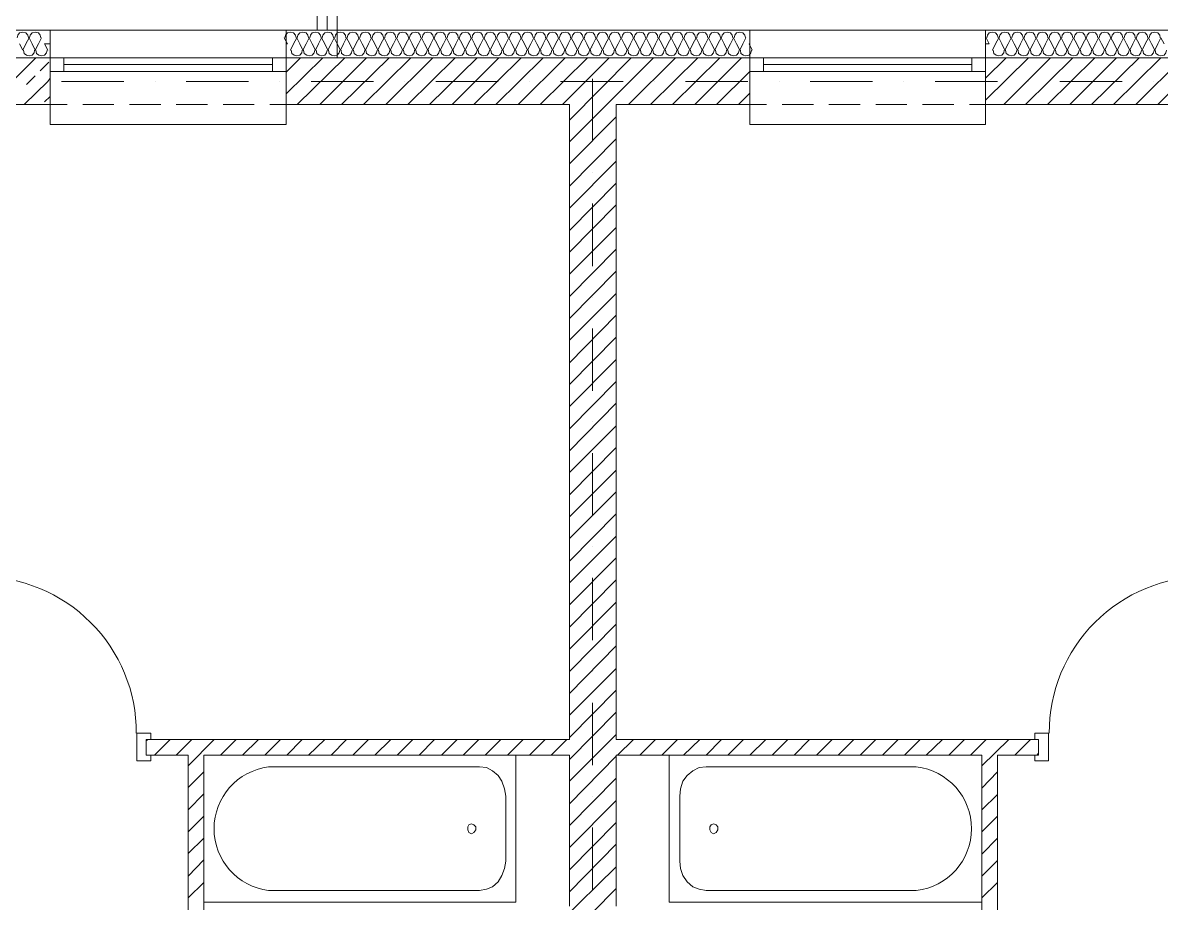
# Model space of a CAD drawing. Header units: millimetres. Extents: x 440 to 72591, y -28954 to 25941.
# Drawn here: x 16891 to 22683, y -14416 to -9935 of the extents above; entities that cross this region are included whole.
import ezdxf

# ---------------------------------------------------------------- set-up
doc = ezdxf.new("R2010")
doc.units = ezdxf.units.MM
doc.layers.add('podkład', color=7, linetype='Continuous')

msp = doc.modelspace()

# ---------------------------------------------------------------- linework, layer by layer
at = {"layer": 'podkład', "color": 7, "lineweight": 5, "transparency": 33554572}
for points in [[(13192.5, -10112.8), (13192.5, -8773.1), (18490.9, -8773.1), (18490.9, -10112.8)], [(13240.1, -9973.1), (13240.1, -8823.9), (18440.1, -8823.9), (18440.1, -9973.1)], [(13290.9, -9973.1), (13290.9, -8871.5), (18389.3, -8871.5), (18389.3, -9973.1)], [(6503.6, -9973.1), (15341.7, -9973.1), (15341.7, -10112.8), (16341.7, -10112.8), (16341.7, -9973.1), (20589.3, -9973.1), (20589.3, -10112.8), (21789.3, -10112.8), (21789.3, -9973.1), (25179.8, -9973.1), (25179.8, -10112.8), (26179.8, -10112.8), (26179.8, -9973.1), (27249.7, -9973.1), (27249.7, -18290.6)], [(18230.6, -9973.1), (18230.6, -10112.8), (18160.8, -10112.8), (17030.6, -10112.8), (17030.6, -9973.1)], [(20589.3, -9973.1), (21789.3, -9973.1)], [(17100.4, -10182.6), (17100.4, -10112.8)], [(18160.8, -10182.6), (18160.8, -10112.8)], [(20659.2, -10182.6), (20659.2, -10112.8)], [(21719.5, -10182.6), (21719.5, -10112.8)], [(17030.6, -10182.6), (18230.6, -10182.6)], [(17100.4, -10147.7), (18160.8, -10147.7)], [(20589.3, -10182.6), (21789.3, -10182.6)], [(20659.2, -10147.7), (21719.5, -10147.7)], [(18230.6, -10350.9), (18230.6, -10452.5), (17030.6, -10452.5), (17030.6, -10350.9)], [(20589.3, -10350.9), (20589.3, -10452.5), (21789.3, -10452.5), (21789.3, -10350.9)], [(17541.7, -13662), (17541.7, -13690.6), (17471.9, -13690.6), (17471.9, -13550.9), (17541.7, -13550.9), (17541.7, -13582.6)], [(22040.1, -13662), (22040.1, -13690.6), (22110, -13690.6), (22110, -13550.9), (22040.1, -13550.9), (22040.1, -13582.6)]]:
    msp.add_lwpolyline(points, dxfattribs=at)
at = {"layer": 'podkład', "color": 8, "lineweight": 5, "true_color": 0x808080, "transparency": 33554572}
for points in [[(16919.5, -10011.2), (16916.3, -9998.5), (16906.8, -9985.8), (16890.9, -9982.6), (16875.1, -9985.8), (16865.5, -9998.5), (16862.4, -10011.2)], [(16986.2, -10011.2), (16970.3, -10042.9), (16954.4, -10074.7), (16938.5, -10042.9), (16922.7, -10011.2), (16906.8, -10042.9), (16890.9, -10074.7), (16875.1, -10042.9)], [(16983, -10011.2), (16979.8, -9998.5), (16970.3, -9985.8), (16954.4, -9982.6), (16938.5, -9985.8), (16929, -9998.5), (16925.8, -10011.2)], [(18230.6, -10042.9), (18237, -10042.9), (18221.1, -10011.2)], [(18281.4, -10011.2), (18278.2, -9998.5), (18268.7, -9985.8), (18252.8, -9982.6), (18237, -9985.8), (18227.4, -9998.5), (18224.3, -10011.2)], [(20570.3, -10011.2), (20554.4, -10042.9), (20538.5, -10074.7), (20522.7, -10042.9), (20506.8, -10011.2), (20490.9, -10042.9), (20475.1, -10074.7), (20459.2, -10042.9), (20443.3, -10011.2), (20427.4, -10042.9), (20411.6, -10074.7), (20395.7, -10042.9), (20379.8, -10011.2), (20363.9, -10042.9), (20348.1, -10074.7), (20332.2, -10042.9), (20316.3, -10011.2), (20300.4, -10042.9), (20284.6, -10074.7), (20268.7, -10042.9), (20252.8, -10011.2), (20237, -10042.9), (20221.1, -10074.7), (20205.2, -10042.9), (20189.3, -10011.2), (20173.5, -10042.9), (20157.6, -10074.7), (20141.7, -10042.9), (20125.8, -10011.2), (20110, -10042.9), (20094.1, -10074.7), (20078.2, -10042.9), (20062.4, -10011.2), (20046.5, -10042.9), (20030.6, -10074.7), (20014.7, -10042.9), (19998.9, -10011.2), (19983, -10042.9), (19967.1, -10074.7), (19951.2, -10042.9), (19935.4, -10011.2), (19919.5, -10042.9), (19903.6, -10074.7), (19887.7, -10042.9), (19871.9, -10011.2), (19856, -10042.9), (19840.1, -10074.7), (19824.3, -10042.9), (19808.4, -10011.2), (19792.5, -10042.9), (19776.6, -10074.7), (19760.8, -10042.9), (19744.9, -10011.2), (19729, -10042.9), (19713.1, -10074.7), (19697.3, -10042.9), (19681.4, -10011.2), (19665.5, -10042.9), (19649.7, -10074.7), (19633.8, -10042.9), (19617.9, -10011.2), (19602, -10042.9), (19586.2, -10074.7), (19570.3, -10042.9), (19554.4, -10011.2), (19538.5, -10042.9), (19522.7, -10074.7), (19506.8, -10042.9), (19490.9, -10011.2), (19475.1, -10042.9), (19459.2, -10074.7), (19443.3, -10042.9), (19427.4, -10011.2), (19411.6, -10042.9), (19395.7, -10074.7), (19379.8, -10042.9), (19363.9, -10011.2), (19348.1, -10042.9), (19332.2, -10074.7), (19316.3, -10042.9), (19300.4, -10011.2), (19284.6, -10042.9), (19268.7, -10074.7), (19252.8, -10042.9), (19237, -10011.2), (19221.1, -10042.9), (19205.2, -10074.7), (19189.3, -10042.9), (19173.5, -10011.2), (19157.6, -10042.9), (19141.7, -10074.7), (19125.8, -10042.9), (19110, -10011.2), (19094.1, -10042.9), (19078.2, -10074.7), (19062.4, -10042.9), (19046.5, -10011.2), (19030.6, -10042.9), (19014.7, -10074.7), (18998.9, -10042.9), (18983, -10011.2), (18967.1, -10042.9), (18951.2, -10074.7), (18935.4, -10042.9), (18919.5, -10011.2), (18903.6, -10042.9), (18887.7, -10074.7), (18871.9, -10042.9), (18856, -10011.2), (18840.1, -10042.9), (18824.3, -10074.7), (18808.4, -10042.9), (18792.5, -10011.2), (18776.6, -10042.9), (18760.8, -10074.7), (18744.9, -10042.9), (18729, -10011.2), (18713.1, -10042.9), (18697.3, -10074.7), (18681.4, -10042.9), (18665.5, -10011.2), (18649.7, -10042.9), (18633.8, -10074.7), (18617.9, -10042.9), (18602, -10011.2), (18586.2, -10042.9), (18570.3, -10074.7), (18554.4, -10042.9), (18538.5, -10011.2), (18522.7, -10042.9), (18506.8, -10074.7), (18490.9, -10042.9), (18475.1, -10011.2), (18459.2, -10042.9), (18443.3, -10074.7), (18427.4, -10042.9), (18411.6, -10011.2), (18395.7, -10042.9), (18379.8, -10074.7), (18363.9, -10042.9), (18348.1, -10011.2), (18332.2, -10042.9), (18316.3, -10074.7), (18300.4, -10042.9), (18284.6, -10011.2), (18268.7, -10042.9), (18252.8, -10074.7)], [(18344.9, -10011.2), (18341.7, -9998.5), (18332.2, -9985.8), (18316.3, -9982.6), (18300.4, -9985.8), (18290.9, -9998.5), (18287.7, -10011.2)], [(18408.4, -10011.2), (18405.2, -9998.5), (18395.7, -9985.8), (18379.8, -9982.6), (18363.9, -9985.8), (18354.4, -9998.5), (18351.2, -10011.2)], [(18471.9, -10011.2), (18468.7, -9998.5), (18459.2, -9985.8), (18443.3, -9982.6), (18427.4, -9985.8), (18417.9, -9998.5), (18414.7, -10011.2)], [(18535.4, -10011.2), (18532.2, -9998.5), (18522.7, -9985.8), (18506.8, -9982.6), (18490.9, -9985.8), (18481.4, -9998.5), (18478.2, -10011.2)], [(18598.9, -10011.2), (18595.7, -9998.5), (18586.2, -9985.8), (18570.3, -9982.6), (18554.4, -9985.8), (18544.9, -9998.5), (18541.7, -10011.2)], [(18662.4, -10011.2), (18659.2, -9998.5), (18649.7, -9985.8), (18633.8, -9982.6), (18617.9, -9985.8), (18608.4, -9998.5), (18605.2, -10011.2)], [(18725.8, -10011.2), (18722.7, -9998.5), (18713.1, -9985.8), (18697.3, -9982.6), (18681.4, -9985.8), (18671.9, -9998.5), (18668.7, -10011.2)], [(18789.3, -10011.2), (18786.2, -9998.5), (18776.6, -9985.8), (18760.8, -9982.6), (18744.9, -9985.8), (18735.4, -9998.5), (18732.2, -10011.2)], [(18852.8, -10011.2), (18849.7, -9998.5), (18840.1, -9985.8), (18824.3, -9982.6), (18808.4, -9985.8), (18798.9, -9998.5), (18795.7, -10011.2)], [(18916.3, -10011.2), (18913.1, -9998.5), (18903.6, -9985.8), (18887.7, -9982.6), (18871.9, -9985.8), (18862.4, -9998.5), (18859.2, -10011.2)], [(18979.8, -10011.2), (18976.6, -9998.5), (18967.1, -9985.8), (18951.2, -9982.6), (18935.4, -9985.8), (18925.8, -9998.5), (18922.7, -10011.2)], [(19043.3, -10011.2), (19040.1, -9998.5), (19030.6, -9985.8), (19014.7, -9982.6), (18998.9, -9985.8), (18989.3, -9998.5), (18986.2, -10011.2)], [(19106.8, -10011.2), (19103.6, -9998.5), (19094.1, -9985.8), (19078.2, -9982.6), (19062.4, -9985.8), (19052.8, -9998.5), (19049.7, -10011.2)], [(19170.3, -10011.2), (19167.1, -9998.5), (19157.6, -9985.8), (19141.7, -9982.6), (19125.8, -9985.8), (19116.3, -9998.5), (19113.1, -10011.2)], [(19233.8, -10011.2), (19230.6, -9998.5), (19221.1, -9985.8), (19205.2, -9982.6), (19189.3, -9985.8), (19179.8, -9998.5), (19176.6, -10011.2)], [(19297.3, -10011.2), (19294.1, -9998.5), (19284.6, -9985.8), (19268.7, -9982.6), (19252.8, -9985.8), (19243.3, -9998.5), (19240.1, -10011.2)], [(19360.8, -10011.2), (19357.6, -9998.5), (19348.1, -9985.8), (19332.2, -9982.6), (19316.3, -9985.8), (19306.8, -9998.5), (19303.6, -10011.2)], [(19424.3, -10011.2), (19421.1, -9998.5), (19411.6, -9985.8), (19395.7, -9982.6), (19379.8, -9985.8), (19370.3, -9998.5), (19367.1, -10011.2)], [(19487.7, -10011.2), (19484.6, -9998.5), (19475.1, -9985.8), (19459.2, -9982.6), (19443.3, -9985.8), (19433.8, -9998.5), (19430.6, -10011.2)], [(19551.2, -10011.2), (19548.1, -9998.5), (19538.5, -9985.8), (19522.7, -9982.6), (19506.8, -9985.8), (19497.3, -9998.5), (19494.1, -10011.2)], [(19614.7, -10011.2), (19611.6, -9998.5), (19602, -9985.8), (19586.2, -9982.6), (19570.3, -9985.8), (19560.8, -9998.5), (19557.6, -10011.2)], [(19678.2, -10011.2), (19675.1, -9998.5), (19665.5, -9985.8), (19649.7, -9982.6), (19633.8, -9985.8), (19624.3, -9998.5), (19621.1, -10011.2)], [(19741.7, -10011.2), (19738.5, -9998.5), (19729, -9985.8), (19713.1, -9982.6), (19697.3, -9985.8), (19687.7, -9998.5), (19684.6, -10011.2)], [(19805.2, -10011.2), (19802, -9998.5), (19792.5, -9985.8), (19776.6, -9982.6), (19760.8, -9985.8), (19751.2, -9998.5), (19748.1, -10011.2)], [(19868.7, -10011.2), (19865.5, -9998.5), (19856, -9985.8), (19840.1, -9982.6), (19824.3, -9985.8), (19814.7, -9998.5), (19811.6, -10011.2)], [(19932.2, -10011.2), (19929, -9998.5), (19919.5, -9985.8), (19903.6, -9982.6), (19887.7, -9985.8), (19878.2, -9998.5), (19875.1, -10011.2)], [(19995.7, -10011.2), (19992.5, -9998.5), (19983, -9985.8), (19967.1, -9982.6), (19951.2, -9985.8), (19941.7, -9998.5), (19938.5, -10011.2)], [(20059.2, -10011.2), (20056, -9998.5), (20046.5, -9985.8), (20030.6, -9982.6), (20014.7, -9985.8), (20005.2, -9998.5), (20002, -10011.2)], [(20122.7, -10011.2), (20119.5, -9998.5), (20110, -9985.8), (20094.1, -9982.6), (20078.2, -9985.8), (20068.7, -9998.5), (20065.5, -10011.2)], [(20186.2, -10011.2), (20183, -9998.5), (20173.5, -9985.8), (20157.6, -9982.6), (20141.7, -9985.8), (20132.2, -9998.5), (20129, -10011.2)], [(20249.7, -10011.2), (20246.5, -9998.5), (20237, -9985.8), (20221.1, -9982.6), (20205.2, -9985.8), (20195.7, -9998.5), (20192.5, -10011.2)], [(20313.1, -10011.2), (20310, -9998.5), (20300.4, -9985.8), (20284.6, -9982.6), (20268.7, -9985.8), (20259.2, -9998.5), (20256, -10011.2)], [(20376.6, -10011.2), (20373.5, -9998.5), (20363.9, -9985.8), (20348.1, -9982.6), (20332.2, -9985.8), (20322.7, -9998.5), (20319.5, -10011.2)], [(20440.1, -10011.2), (20437, -9998.5), (20427.4, -9985.8), (20411.6, -9982.6), (20395.7, -9985.8), (20386.2, -9998.5), (20383, -10011.2)], [(20503.6, -10011.2), (20500.4, -9998.5), (20490.9, -9985.8), (20475.1, -9982.6), (20459.2, -9985.8), (20449.7, -9998.5), (20446.5, -10011.2)], [(20567.1, -10011.2), (20563.9, -9998.5), (20554.4, -9985.8), (20538.5, -9982.6), (20522.7, -9985.8), (20513.1, -9998.5), (20510, -10011.2)], [(21789.3, -10042.9), (21808.4, -10042.9), (21792.5, -10011.2)], [(21852.8, -10011.2), (21849.7, -9998.5), (21840.1, -9985.8), (21824.3, -9982.6), (21808.4, -9985.8), (21798.9, -9998.5), (21795.7, -10011.2)], [(22697.3, -10042.9), (22681.4, -10011.2), (22665.5, -10042.9), (22649.7, -10074.7), (22633.8, -10042.9), (22617.9, -10011.2), (22602, -10042.9), (22586.2, -10074.7), (22570.3, -10042.9), (22554.4, -10011.2), (22538.5, -10042.9), (22522.7, -10074.7), (22506.8, -10042.9), (22490.9, -10011.2), (22475.1, -10042.9), (22459.2, -10074.7), (22443.3, -10042.9), (22427.4, -10011.2), (22411.6, -10042.9), (22395.7, -10074.7), (22379.8, -10042.9), (22363.9, -10011.2), (22348.1, -10042.9), (22332.2, -10074.7), (22316.3, -10042.9), (22300.4, -10011.2), (22284.6, -10042.9), (22268.7, -10074.7), (22252.8, -10042.9), (22237, -10011.2), (22221.1, -10042.9), (22205.2, -10074.7), (22189.3, -10042.9), (22173.5, -10011.2), (22157.6, -10042.9), (22141.7, -10074.7), (22125.8, -10042.9), (22110, -10011.2), (22094.1, -10042.9), (22078.2, -10074.7), (22062.4, -10042.9), (22046.5, -10011.2), (22030.6, -10042.9), (22014.7, -10074.7), (21998.9, -10042.9), (21983, -10011.2), (21967.1, -10042.9), (21951.2, -10074.7), (21935.4, -10042.9), (21919.5, -10011.2), (21903.6, -10042.9), (21887.7, -10074.7), (21871.9, -10042.9), (21856, -10011.2), (21840.1, -10042.9), (21824.3, -10074.7)], [(21916.3, -10011.2), (21913.1, -9998.5), (21903.6, -9985.8), (21887.7, -9982.6), (21871.9, -9985.8), (21862.4, -9998.5), (21859.2, -10011.2)], [(21979.8, -10011.2), (21976.6, -9998.5), (21967.1, -9985.8), (21951.2, -9982.6), (21935.4, -9985.8), (21925.8, -9998.5), (21922.7, -10011.2)], [(22043.3, -10011.2), (22040.1, -9998.5), (22030.6, -9985.8), (22014.7, -9982.6), (21998.9, -9985.8), (21989.3, -9998.5), (21986.2, -10011.2)], [(22106.8, -10011.2), (22103.6, -9998.5), (22094.1, -9985.8), (22078.2, -9982.6), (22062.4, -9985.8), (22052.8, -9998.5), (22049.7, -10011.2)], [(22170.3, -10011.2), (22167.1, -9998.5), (22157.6, -9985.8), (22141.7, -9982.6), (22125.8, -9985.8), (22116.3, -9998.5), (22113.1, -10011.2)], [(22233.8, -10011.2), (22230.6, -9998.5), (22221.1, -9985.8), (22205.2, -9982.6), (22189.3, -9985.8), (22179.8, -9998.5), (22176.6, -10011.2)], [(22297.3, -10011.2), (22294.1, -9998.5), (22284.6, -9985.8), (22268.7, -9982.6), (22252.8, -9985.8), (22243.3, -9998.5), (22240.1, -10011.2)], [(22360.8, -10011.2), (22357.6, -9998.5), (22348.1, -9985.8), (22332.2, -9982.6), (22316.3, -9985.8), (22306.8, -9998.5), (22303.6, -10011.2)], [(22424.3, -10011.2), (22421.1, -9998.5), (22411.6, -9985.8), (22395.7, -9982.6), (22379.8, -9985.8), (22370.3, -9998.5), (22367.1, -10011.2)], [(22487.7, -10011.2), (22484.6, -9998.5), (22475.1, -9985.8), (22459.2, -9982.6), (22443.3, -9985.8), (22433.8, -9998.5), (22430.6, -10011.2)], [(22551.2, -10011.2), (22548.1, -9998.5), (22538.5, -9985.8), (22522.7, -9982.6), (22506.8, -9985.8), (22497.3, -9998.5), (22494.1, -10011.2)], [(22614.7, -10011.2), (22611.6, -9998.5), (22602, -9985.8), (22586.2, -9982.6), (22570.3, -9985.8), (22560.8, -9998.5), (22557.6, -10011.2)], [(22678.2, -10011.2), (22675.1, -9998.5), (22665.5, -9985.8), (22649.7, -9982.6), (22633.8, -9985.8), (22624.3, -9998.5), (22621.1, -10011.2)], [(16894.1, -10074.7), (16897.3, -10090.6), (16910, -10100.1), (16922.7, -10103.3), (16938.5, -10100.1), (16948.1, -10087.4), (16951.2, -10074.7)], [(16957.6, -10074.7), (16960.8, -10090.6), (16973.5, -10100.1), (16986.2, -10103.3), (17002, -10100.1), (17011.6, -10087.4), (17014.7, -10074.7)], [(17030.6, -10042.9), (17002, -10042.9), (17017.9, -10074.7)], [(18256, -10074.7), (18259.2, -10090.6), (18271.9, -10100.1), (18284.6, -10103.3), (18300.4, -10100.1), (18310, -10087.4), (18313.1, -10074.7)], [(18319.5, -10074.7), (18322.7, -10090.6), (18335.4, -10100.1), (18348.1, -10103.3), (18363.9, -10100.1), (18373.5, -10087.4), (18376.6, -10074.7)], [(18383, -10074.7), (18386.2, -10090.6), (18398.9, -10100.1), (18411.6, -10103.3), (18427.4, -10100.1), (18437, -10087.4), (18440.1, -10074.7)], [(18446.5, -10074.7), (18449.7, -10090.6), (18462.4, -10100.1), (18475.1, -10103.3), (18490.9, -10100.1), (18500.4, -10087.4), (18503.6, -10074.7)], [(18510, -10074.7), (18513.1, -10090.6), (18525.8, -10100.1), (18538.5, -10103.3), (18554.4, -10100.1), (18563.9, -10087.4), (18567.1, -10074.7)], [(18573.5, -10074.7), (18576.6, -10090.6), (18589.3, -10100.1), (18602, -10103.3), (18617.9, -10100.1), (18627.4, -10087.4), (18630.6, -10074.7)], [(18637, -10074.7), (18640.1, -10090.6), (18652.8, -10100.1), (18665.5, -10103.3), (18681.4, -10100.1), (18690.9, -10087.4), (18694.1, -10074.7)], [(18700.4, -10074.7), (18703.6, -10090.6), (18716.3, -10100.1), (18729, -10103.3), (18744.9, -10100.1), (18754.4, -10087.4), (18757.6, -10074.7)], [(18763.9, -10074.7), (18767.1, -10090.6), (18779.8, -10100.1), (18792.5, -10103.3), (18808.4, -10100.1), (18817.9, -10087.4), (18821.1, -10074.7)], [(18827.4, -10074.7), (18830.6, -10090.6), (18843.3, -10100.1), (18856, -10103.3), (18871.9, -10100.1), (18881.4, -10087.4), (18884.6, -10074.7)], [(18890.9, -10074.7), (18894.1, -10090.6), (18906.8, -10100.1), (18919.5, -10103.3), (18935.4, -10100.1), (18944.9, -10087.4), (18948.1, -10074.7)], [(18954.4, -10074.7), (18957.6, -10090.6), (18970.3, -10100.1), (18983, -10103.3), (18998.9, -10100.1), (19008.4, -10087.4), (19011.6, -10074.7)], [(19017.9, -10074.7), (19021.1, -10090.6), (19033.8, -10100.1), (19046.5, -10103.3), (19062.4, -10100.1), (19071.9, -10087.4), (19075.1, -10074.7)], [(19081.4, -10074.7), (19084.6, -10090.6), (19097.3, -10100.1), (19110, -10103.3), (19125.8, -10100.1), (19135.4, -10087.4), (19138.5, -10074.7)], [(19144.9, -10074.7), (19148.1, -10090.6), (19160.8, -10100.1), (19173.5, -10103.3), (19189.3, -10100.1), (19198.9, -10087.4), (19202, -10074.7)], [(19208.4, -10074.7), (19211.6, -10090.6), (19224.3, -10100.1), (19237, -10103.3), (19252.8, -10100.1), (19262.4, -10087.4), (19265.5, -10074.7)], [(19271.9, -10074.7), (19275.1, -10090.6), (19287.8, -10100.1), (19300.4, -10103.3), (19316.3, -10100.1), (19325.8, -10087.4), (19329, -10074.7)], [(19335.4, -10074.7), (19338.5, -10090.6), (19351.2, -10100.1), (19363.9, -10103.3), (19379.8, -10100.1), (19389.3, -10087.4), (19392.5, -10074.7)], [(19398.9, -10074.7), (19402, -10090.6), (19414.7, -10100.1), (19427.4, -10103.3), (19443.3, -10100.1), (19452.8, -10087.4), (19456, -10074.7)], [(19462.4, -10074.7), (19465.5, -10090.6), (19478.2, -10100.1), (19490.9, -10103.3), (19506.8, -10100.1), (19516.3, -10087.4), (19519.5, -10074.7)], [(19525.8, -10074.7), (19529, -10090.6), (19541.7, -10100.1), (19554.4, -10103.3), (19570.3, -10100.1), (19579.8, -10087.4), (19583, -10074.7)], [(19589.3, -10074.7), (19592.5, -10090.6), (19605.2, -10100.1), (19617.9, -10103.3), (19633.8, -10100.1), (19643.3, -10087.4), (19646.5, -10074.7)], [(19652.8, -10074.7), (19656, -10090.6), (19668.7, -10100.1), (19681.4, -10103.3), (19697.3, -10100.1), (19706.8, -10087.4), (19710, -10074.7)], [(19716.3, -10074.7), (19719.5, -10090.6), (19732.2, -10100.1), (19744.9, -10103.3), (19760.8, -10100.1), (19770.3, -10087.4), (19773.5, -10074.7)], [(19779.8, -10074.7), (19783, -10090.6), (19795.7, -10100.1), (19808.4, -10103.3), (19824.3, -10100.1), (19833.8, -10087.4), (19837, -10074.7)], [(19843.3, -10074.7), (19846.5, -10090.6), (19859.2, -10100.1), (19871.9, -10103.3), (19887.7, -10100.1), (19897.3, -10087.4), (19900.4, -10074.7)], [(19906.8, -10074.7), (19910, -10090.6), (19922.7, -10100.1), (19935.4, -10103.3), (19951.2, -10100.1), (19960.8, -10087.4), (19963.9, -10074.7)], [(19970.3, -10074.7), (19973.5, -10090.6), (19986.2, -10100.1), (19998.9, -10103.3), (20014.7, -10100.1), (20024.3, -10087.4), (20027.4, -10074.7)], [(20033.8, -10074.7), (20037, -10090.6), (20049.7, -10100.1), (20062.4, -10103.3), (20078.2, -10100.1), (20087.7, -10087.4), (20090.9, -10074.7)], [(20097.3, -10074.7), (20100.4, -10090.6), (20113.1, -10100.1), (20125.8, -10103.3), (20141.7, -10100.1), (20151.2, -10087.4), (20154.4, -10074.7)], [(20160.8, -10074.7), (20163.9, -10090.6), (20176.6, -10100.1), (20189.3, -10103.3), (20205.2, -10100.1), (20214.7, -10087.4), (20217.9, -10074.7)], [(20224.3, -10074.7), (20227.4, -10090.6), (20240.1, -10100.1), (20252.8, -10103.3), (20268.7, -10100.1), (20278.2, -10087.4), (20281.4, -10074.7)], [(20287.7, -10074.7), (20290.9, -10090.6), (20303.6, -10100.1), (20316.3, -10103.3), (20332.2, -10100.1), (20341.7, -10087.4), (20344.9, -10074.7)], [(20351.2, -10074.7), (20354.4, -10090.6), (20367.1, -10100.1), (20379.8, -10103.3), (20395.7, -10100.1), (20405.2, -10087.4), (20408.4, -10074.7)], [(20414.7, -10074.7), (20417.9, -10090.6), (20430.6, -10100.1), (20443.3, -10103.3), (20459.2, -10100.1), (20468.7, -10087.4), (20471.9, -10074.7)], [(20478.2, -10074.7), (20481.4, -10090.6), (20494.1, -10100.1), (20506.8, -10103.3), (20522.7, -10100.1), (20532.2, -10087.4), (20535.4, -10074.7)], [(20541.7, -10074.7), (20544.9, -10090.6), (20557.6, -10100.1), (20570.3, -10103.3), (20586.2, -10100.1), (20595.7, -10087.4), (20598.9, -10074.7)], [(20589.3, -10042.9), (20586.2, -10042.9), (20602, -10074.7)], [(21827.4, -10074.7), (21830.6, -10090.6), (21843.3, -10100.1), (21856, -10103.3), (21871.9, -10100.1), (21881.4, -10087.4), (21884.6, -10074.7)], [(21890.9, -10074.7), (21894.1, -10090.6), (21906.8, -10100.1), (21919.5, -10103.3), (21935.4, -10100.1), (21944.9, -10087.4), (21948.1, -10074.7)], [(21954.4, -10074.7), (21957.6, -10090.6), (21970.3, -10100.1), (21983, -10103.3), (21998.9, -10100.1), (22008.4, -10087.4), (22011.6, -10074.7)], [(22017.9, -10074.7), (22021.1, -10090.6), (22033.8, -10100.1), (22046.5, -10103.3), (22062.4, -10100.1), (22071.9, -10087.4), (22075, -10074.7)], [(22081.4, -10074.7), (22084.6, -10090.6), (22097.3, -10100.1), (22110, -10103.3), (22125.8, -10100.1), (22135.4, -10087.4), (22138.5, -10074.7)], [(22144.9, -10074.7), (22148.1, -10090.6), (22160.8, -10100.1), (22173.5, -10103.3), (22189.3, -10100.1), (22198.9, -10087.4), (22202, -10074.7)], [(22208.4, -10074.7), (22211.6, -10090.6), (22224.3, -10100.1), (22237, -10103.3), (22252.8, -10100.1), (22262.4, -10087.4), (22265.5, -10074.7)], [(22271.9, -10074.7), (22275.1, -10090.6), (22287.7, -10100.1), (22300.4, -10103.3), (22316.3, -10100.1), (22325.8, -10087.4), (22329, -10074.7)], [(22335.4, -10074.7), (22338.5, -10090.6), (22351.2, -10100.1), (22363.9, -10103.3), (22379.8, -10100.1), (22389.3, -10087.4), (22392.5, -10074.7)], [(22398.9, -10074.7), (22402, -10090.6), (22414.7, -10100.1), (22427.4, -10103.3), (22443.3, -10100.1), (22452.8, -10087.4), (22456, -10074.7)], [(22462.4, -10074.7), (22465.5, -10090.6), (22478.2, -10100.1), (22490.9, -10103.3), (22506.8, -10100.1), (22516.3, -10087.4), (22519.5, -10074.7)], [(22525.8, -10074.7), (22529, -10090.6), (22541.7, -10100.1), (22554.4, -10103.3), (22570.3, -10100.1), (22579.8, -10087.4), (22583, -10074.7)], [(22589.3, -10074.7), (22592.5, -10090.6), (22605.2, -10100.1), (22617.9, -10103.3), (22633.8, -10100.1), (22643.3, -10087.4), (22646.5, -10074.7)], [(22652.8, -10074.7), (22656, -10090.6), (22668.7, -10100.1), (22681.4, -10103.3), (22697.3, -10100.1), (22706.8, -10087.4), (22710, -10074.7)], [(16716.3, -10350.9), (16837, -10233.4), (16957.6, -10112.8)], [(16979.8, -10179.4), (17024.3, -10135)], [(18230.6, -10185.8), (18303.6, -10112.8)], [(18230.6, -10296.9), (18417.9, -10112.8)], [(18287.7, -10350.9), (18529, -10112.8)], [(18402, -10350.9), (18640.1, -10112.8)], [(18513.1, -10350.9), (18754.4, -10112.8)], [(18624.3, -10350.9), (18865.5, -10112.8)], [(18738.5, -10350.9), (18976.6, -10112.8)], [(18849.7, -10350.9), (19090.9, -10112.8)], [(18960.8, -10350.9), (19202, -10112.8)], [(19075.1, -10350.9), (19313.1, -10112.8)], [(19186.2, -10350.9), (19427.4, -10112.8)], [(19297.3, -10350.9), (19538.5, -10112.8)], [(19411.6, -10350.9), (19649.7, -10112.8)], [(19522.7, -10350.9), (19763.9, -10112.8)], [(19637, -10350.9), (19875.1, -10112.8)], [(19671.9, -10430.2), (19986.2, -10112.8)], [(19671.9, -10541.4), (20100.4, -10112.8)], [(19973.5, -10350.9), (20211.6, -10112.8)], [(20084.6, -10350.9), (20325.8, -10112.8)], [(20195.7, -10350.9), (20437, -10112.8)], [(20310, -10350.9), (20548.1, -10112.8)], [(21789.3, -10217.5), (21894.1, -10112.8)], [(21789.3, -10328.7), (22008.4, -10112.8)], [(21881.4, -10350.9), (22119.5, -10112.8)], [(21992.5, -10350.9), (22233.8, -10112.8)], [(22103.6, -10350.9), (22344.9, -10112.8)], [(22217.9, -10350.9), (22456, -10112.8)], [(22329, -10350.9), (22570.3, -10112.8)], [(22440.1, -10350.9), (22681.4, -10112.8)], [(22554.4, -10350.9), (22792.5, -10112.8)], [(22665.5, -10350.9), (22906.8, -10112.8)], [(20421.1, -10350.9), (20589.3, -10182.6)], [(16897.3, -10350.9), (17017.9, -10233.4), (17030.6, -10217.5)], [(16910, -10249.3), (16925.8, -10233.4), (16954.4, -10204.8)], [(17002, -10338.2), (17030.6, -10309.6)], [(20532.2, -10350.9), (20589.3, -10293.7)], [(19671.9, -10652.5), (19910, -10414.4)], [(19671.9, -10766.7), (19910, -10525.5)], [(19671.9, -10877.9), (19910, -10639.8)], [(19671.9, -10992.1), (19910, -10750.9)], [(19671.9, -11103.3), (19910, -10862)], [(19671.9, -11214.4), (19910, -10976.3)], [(19671.9, -11328.7), (19910, -11087.4)], [(19671.9, -11439.8), (19910, -11198.5)], [(19671.9, -11550.9), (19910, -11312.8)], [(19671.9, -11665.2), (19910, -11423.9)], [(19671.9, -11776.3), (19910, -11535)], [(19671.9, -11887.4), (19910, -11649.3)], [(19671.9, -12001.7), (19910, -11760.4)], [(19671.9, -12112.8), (19910, -11871.5)], [(19671.9, -12223.9), (19910, -11985.8)], [(19671.9, -12338.2), (19910, -12096.9)], [(19671.9, -12449.3), (19910, -12211.2)], [(19671.9, -12560.4), (19910, -12322.3)], [(19671.9, -12674.7), (19910, -12433.4)], [(19671.9, -12785.8), (19910, -12547.7)], [(19671.9, -12896.9), (19910, -12658.8)], [(19671.9, -13011.2), (19910, -12769.9)], [(19671.9, -13122.3), (19910, -12884.2)], [(19671.9, -13236.6), (19910, -12995.3)], [(19671.9, -13347.7), (19910, -13106.4)], [(19671.9, -13458.8), (19910, -13220.7)], [(19671.9, -13573.1), (19910, -13331.8)], [(19671.9, -13684.2), (19910, -13442.9)], [(17519.5, -13589), (17529, -13582.6)], [(17560.8, -13662), (17640.1, -13582.6)], [(17671.9, -13662), (17751.2, -13582.6)], [(17732.2, -13716), (17865.5, -13582.6)], [(17897.3, -13662), (17976.6, -13582.6)], [(18008.4, -13662), (18090.9, -13582.6)], [(18122.7, -13662), (18202, -13582.6)], [(18233.8, -13662), (18313.1, -13582.6)], [(18344.9, -13662), (18427.4, -13582.6)], [(18459.2, -13662), (18538.5, -13582.6)], [(18570.3, -13662), (18649.7, -13582.6)], [(18681.4, -13662), (18763.9, -13582.6)], [(18795.7, -13662), (18875.1, -13582.6)], [(18906.8, -13662), (18986.2, -13582.6)], [(19021.1, -13662), (19100.4, -13582.6)], [(19132.2, -13662), (19211.6, -13582.6)], [(19243.3, -13662), (19322.7, -13582.6)], [(19357.6, -13662), (19437, -13582.6)], [(19468.7, -13662), (19548.1, -13582.6)], [(19579.8, -13662), (19659.2, -13582.6)], [(19671.9, -13795.3), (19910, -13557.2)], [(19916.3, -13662), (19998.9, -13582.6)], [(20030.6, -13662), (20110, -13582.6)], [(20141.7, -13662), (20221.1, -13582.6)], [(20252.8, -13662), (20335.4, -13582.6)], [(20367.1, -13662), (20446.5, -13582.6)], [(20478.2, -13662), (20557.6, -13582.6)], [(20589.3, -13662), (20671.9, -13582.6)], [(20703.6, -13662), (20783, -13582.6)], [(20814.7, -13662), (20894.1, -13582.6)], [(20929, -13662), (21008.4, -13582.6)], [(21040.1, -13662), (21119.5, -13582.6)], [(21151.2, -13662), (21230.6, -13582.6)], [(21265.5, -13662), (21344.9, -13582.6)], [(21376.6, -13662), (21456, -13582.6)], [(21487.7, -13662), (21570.3, -13582.6)], [(21602, -13662), (21681.4, -13582.6)], [(21713.1, -13662), (21792.5, -13582.6)], [(21770.3, -13716), (21906.8, -13582.6)], [(21938.5, -13662), (22017.9, -13582.6)], [(19671.9, -13909.6), (19910, -13668.3)], [(22049.7, -13662), (22059.2, -13652.5)], [(17732.2, -13827.1), (17811.6, -13747.7)], [(19671.9, -14020.7), (19910, -13779.4)], [(21770.3, -13830.2), (21849.7, -13747.7)], [(17732.2, -13941.3), (17811.6, -13858.8)], [(19671.9, -14131.8), (19910, -13893.7)], [(21770.3, -13941.3), (21849.7, -13862)], [(17732.2, -14052.5), (17811.6, -13973.1)], [(19671.9, -14246.1), (19910, -14004.8)], [(21770.3, -14052.5), (21849.7, -13973.1)], [(17732.2, -14163.6), (17811.6, -14084.2)], [(19671.9, -14357.2), (19910, -14116)], [(21770.3, -14166.7), (21849.7, -14084.2)], [(17732.2, -14277.9), (17811.6, -14195.3)], [(19627.4, -14509.6), (19910, -14230.2)], [(21770.3, -14277.9), (21849.7, -14198.5)], [(17732.2, -14389), (17811.6, -14309.6)], [(19671.9, -14582.6), (19910, -14341.3)], [(21770.3, -14389), (21849.7, -14309.6)]]:
    msp.add_lwpolyline(points, dxfattribs=at)
at = {"layer": 'podkład', "color": 6, "lineweight": 5, "transparency": 33554572}
for points in [[(19789.3, -10062), (19789.3, -10062)], [(16929, -10233.4), (16929, -10233.4)], [(17087.8, -10233.4), (17405.2, -10233.4)], [(17563.9, -10233.4), (17563.9, -10233.4)], [(17722.7, -10233.4), (18040.1, -10233.4)], [(18198.9, -10233.4), (18198.9, -10233.4)], [(18357.6, -10233.4), (18675.1, -10233.4)], [(18833.8, -10233.4), (18833.8, -10233.4)], [(18992.5, -10233.4), (19310, -10233.4)], [(19468.7, -10233.4), (19468.7, -10233.4)], [(19627.4, -10233.4), (19944.9, -10233.4)], [(19789.3, -10538.2), (19789.3, -10220.7)], [(20103.6, -10233.4), (20103.6, -10233.4)], [(20262.4, -10233.4), (20579.8, -10233.4)], [(20738.5, -10233.4), (20738.5, -10233.4)], [(20897.3, -10233.4), (21214.7, -10233.4)], [(21373.5, -10233.4), (21373.5, -10233.4)], [(21532.2, -10233.4), (21849.7, -10233.4)], [(22008.4, -10233.4), (22008.4, -10233.4)], [(22167.1, -10233.4), (22484.6, -10233.4)], [(22643.3, -10233.4), (22643.3, -10233.4)], [(19789.3, -10696.9), (19789.3, -10696.9)], [(19789.3, -11173.1), (19789.3, -10855.6)], [(19789.3, -11331.8), (19789.3, -11331.8)], [(19789.3, -11808), (19789.3, -11490.6)], [(19789.3, -11966.7), (19789.3, -11966.7)], [(19789.3, -12442.9), (19789.3, -12125.5)], [(19789.3, -12601.7), (19789.3, -12601.7)], [(19789.3, -13077.9), (19789.3, -12760.4)], [(19789.3, -13236.6), (19789.3, -13236.6)], [(19789.3, -13712.8), (19789.3, -13395.3)], [(19789.3, -13871.5), (19789.3, -13871.5)], [(19789.3, -14347.7), (19789.3, -14030.2)]]:
    msp.add_lwpolyline(points, dxfattribs=at)
at = {"layer": 'podkład', "color": 1, "lineweight": 5, "transparency": 33554572}
for points in [[(16341.7, -10112.8), (17030.6, -10112.8), (17030.6, -10350.9), (16570.3, -10350.9), (16570.3, -13582.6), (16621.1, -13582.6), (16621.1, -13662), (16030.6, -13662), (16030.6, -13760.4), (15951.2, -13760.4), (15951.2, -13582.6), (16490.9, -13582.6), (16490.9, -10350.9), (16341.7, -10350.9)], [(23548.1, -13662), (22960.8, -13662), (22960.8, -13582.6), (23008.4, -13582.6), (23008.4, -10350.9), (21789.3, -10350.9), (21789.3, -10112.8), (23290.9, -10112.8), (23290.9, -10350.9), (23090.9, -10350.9), (23090.9, -13582.6), (23630.6, -13582.6), (23630.6, -13760.4), (23548.1, -13760.4)]]:
    msp.add_lwpolyline(points, close=True, dxfattribs=at)
for points in [[(17732.2, -14462), (17732.2, -13662), (17519.5, -13662), (17519.5, -13582.6), (19671.9, -13582.6), (19671.9, -10350.9), (18230.6, -10350.9), (18230.6, -10112.8), (20589.3, -10112.8), (20589.3, -10350.9), (19910, -10350.9), (19910, -13582.6), (22059.2, -13582.6), (22059.2, -13662), (21849.7, -13662), (21849.7, -14462)], [(19671.9, -14430.2), (19671.9, -13662), (17811.6, -13662), (17811.6, -14462)], [(21770.3, -14462), (21770.3, -13662), (19910, -13662), (19910, -14430.2)]]:
    msp.add_lwpolyline(points, dxfattribs=at)
at = {"layer": 'podkład', "lineweight": 5, "transparency": 33554572}
for points in [[(17030.6, -10350.9), (17116.3, -10350.9)], [(17195.7, -10350.9), (17354.4, -10350.9)], [(17433.8, -10350.9), (17592.5, -10350.9)], [(17671.9, -10350.9), (17830.6, -10350.9)], [(17910, -10350.9), (18068.7, -10350.9)], [(18148.1, -10350.9), (18230.6, -10350.9)], [(20589.3, -10350.9), (20675.1, -10350.9)], [(20754.4, -10350.9), (20913.1, -10350.9)], [(20992.5, -10350.9), (21151.2, -10350.9)], [(21230.6, -10350.9), (21389.3, -10350.9)], [(21468.7, -10350.9), (21627.4, -10350.9)], [(21706.8, -10350.9), (21789.3, -10350.9)]]:
    msp.add_lwpolyline(points, dxfattribs=at)
at = {"layer": 'podkład', "color": 7, "lineweight": 5, "transparency": 33554572}
for points in [[(17811.6, -14411.2), (19398.9, -14411.2), (19398.9, -13662), (17811.6, -13662)], [(21770.3, -14411.2), (20179.8, -14411.2), (20179.8, -13662), (21770.3, -13662)], [(19173.5, -14011.2), (19186.2, -14017.5), (19195.7, -14027.1), (19195.7, -14042.9), (19186.2, -14055.6), (19173.5, -14062), (19160.8, -14055.6), (19154.4, -14042.9), (19154.4, -14027.1), (19160.8, -14017.5)], [(20405.2, -14011.2), (20392.5, -14017.5), (20386.2, -14027.1), (20386.2, -14042.9), (20392.5, -14055.6), (20405.2, -14062), (20417.9, -14055.6), (20427.4, -14042.9), (20427.4, -14027.1), (20417.9, -14017.5)]]:
    msp.add_lwpolyline(points, close=True, dxfattribs=at)
for points in [[(18141.7, -13722.3), (19214.7, -13722.3), (19249.7, -13725.5), (19281.4, -13741.3), (19310, -13766.7), (19329, -13795.3), (19341.7, -13833.4), (19348.1, -13871.5), (19348.1, -14201.7), (19341.7, -14239.8), (19329, -14274.7), (19310, -14306.4), (19281.4, -14331.8), (19249.7, -14344.5), (19214.7, -14350.9), (18141.7, -14350.9, -0.883424)], [(21437, -13722.3), (20367.1, -13722.3), (20332.2, -13725.5), (20300.4, -13741.3), (20271.9, -13766.7), (20249.7, -13795.3), (20237, -13833.4), (20233.8, -13871.5), (20233.8, -14201.7), (20237, -14239.8), (20249.7, -14274.7), (20271.9, -14306.4), (20300.4, -14331.8), (20332.2, -14344.5), (20367.1, -14350.9), (21437, -14350.9, 0.893541)]]:
    msp.add_lwpolyline(points, format="xyb", close=True, dxfattribs=at)
for centre, start, end in [((16674.8, -13547.9), 359.78862, 90.21138), ((22907, -13547.9), 89.78849, 180.21151)]:
    msp.add_arc(centre, 793.9, start, end, dxfattribs=at)

doc.saveas('drawing.dxf')
